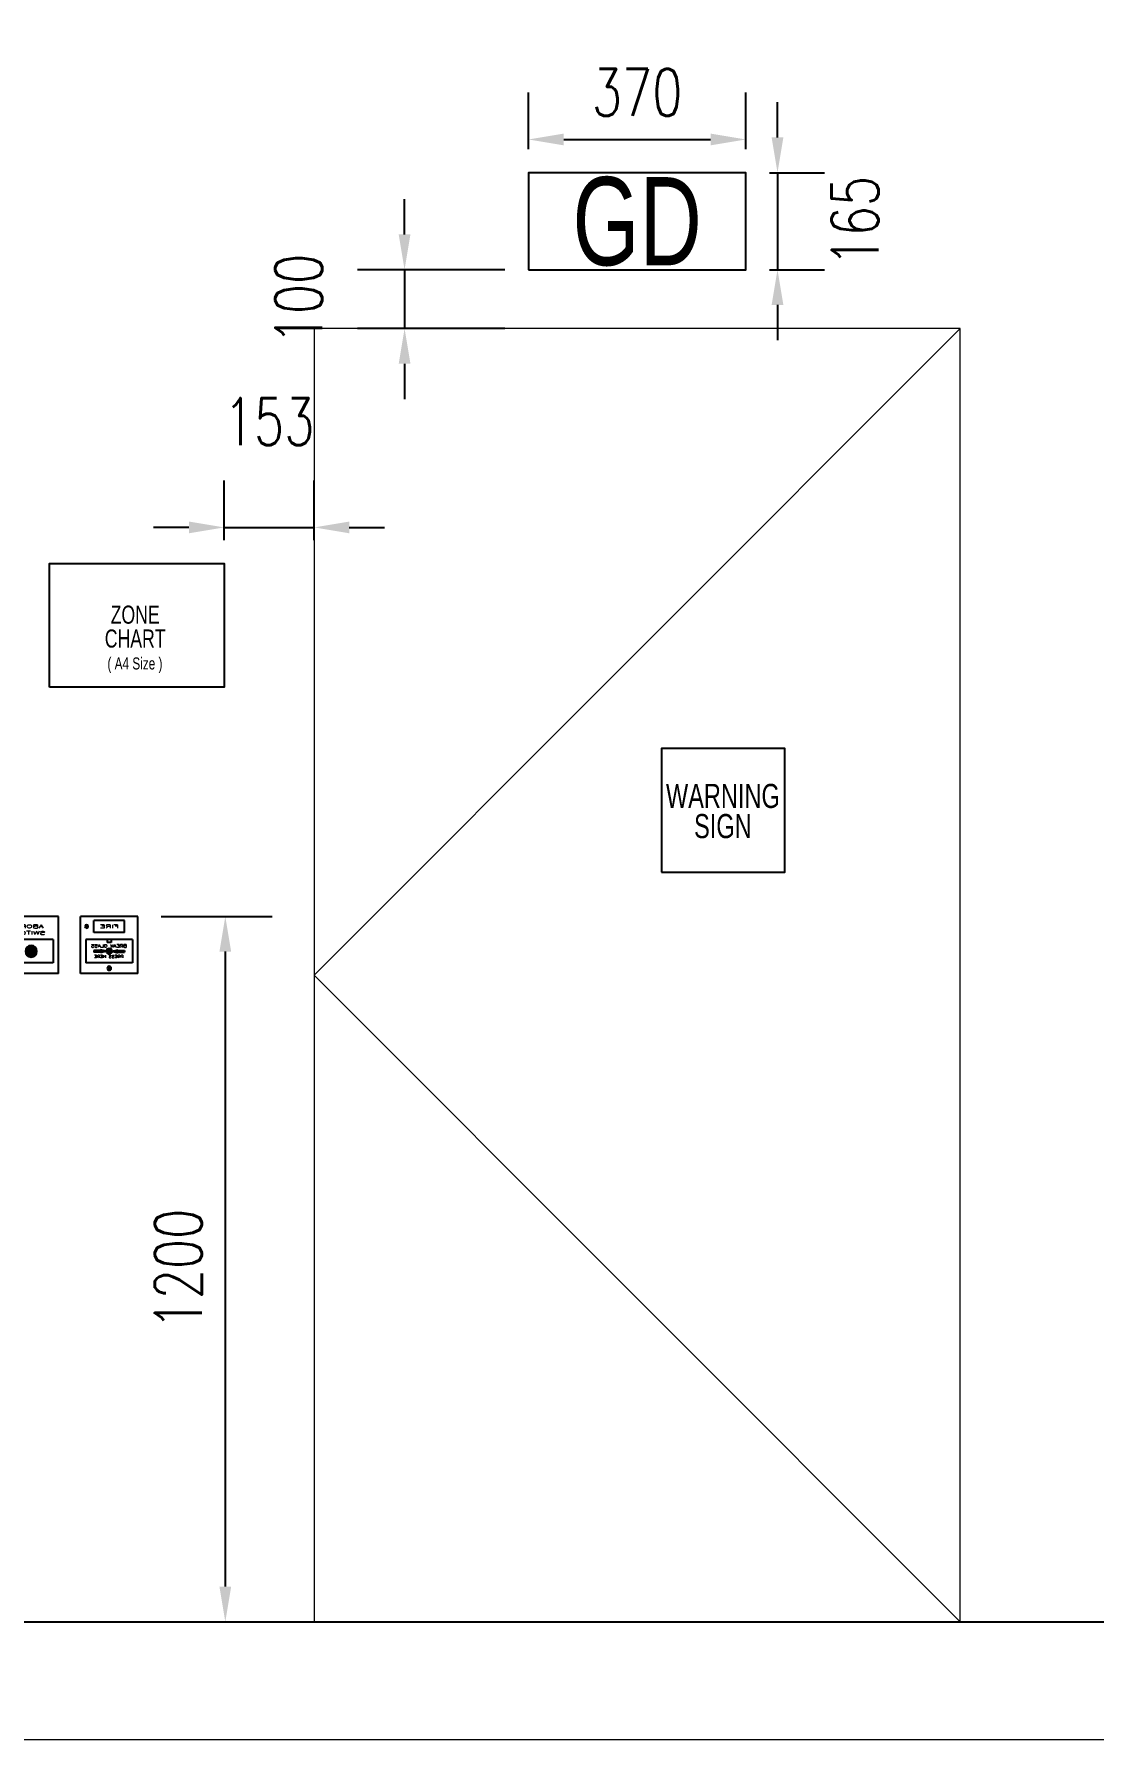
# Model space of a CAD drawing. Header units: millimetres. Extents: x -20146070 to 165023, y -3349561 to 35447.
# Drawn here: x -425512 to -423709, y -23248 to -20332 of the extents above; entities that cross this region are included whole.
import ezdxf
from ezdxf import colors
from ezdxf.entities.mleader import LeaderData, LeaderLine
from ezdxf.enums import TextEntityAlignment as Align
from ezdxf.math import Vec2, Vec3

# ---------------------------------------------------------------- set-up
doc = ezdxf.new("R2010")
doc.units = ezdxf.units.MM
doc.header["$LTSCALE"] = 50
doc.header["$PDMODE"] = 35
doc.linetypes.add('CONTINOUS', pattern=[0])
doc.layers.get('Defpoints').update_dxf_attribs({"color": 8, "lineweight": 9})
for name, color, linetype in [('ASPL- F-ALARM-DEVICES', 1, 'Continuous'), ('ASPL- FM200-TEXT', 7, 'Continuous'), ('M_FIREALAM-_E-', 10, 'Continuous'), ('NW_GRID LINE', 8, 'Continuous')]:
    doc.layers.add(name, color=color, linetype=linetype)
doc.layers.add('NW_BEAM AND COLUMN', color=134, linetype='Continuous', lineweight=5)
doc.styles.add('Arial', font='arial.ttf', dxfattribs={"width": 0.8, "height": 450})
doc.styles.add('DIM', font='romans.shx', dxfattribs={"width": 0.75})
doc.styles.add('RomanS', font='romans__.ttf', dxfattribs={"width": 0.75, "height": 40})
doc.dimstyles.new('DIM40', dxfattribs={"dimscale": 40, "dimtxt": 2, "dimasz": 3, "dimexe": 2, "dimexo": 1, "dimgap": 1, "dimtad": 1, "dimdec": 0, "dimzin": 0, "dimdsep": 46, "dimtxsty": 'DIM', "dimcen": 0, "dimdle": 2, "dimclrd": 9, "dimclre": 9, "dimclrt": 4, "dimadec": 0, "dimazin": 0, "dimtfac": 1, "dimtdec": 0, "dimtmove": 2, "dimatfit": 3, "dimfxl": 1, "dimtolj": 1, "dimtzin": 0, "dimarcsym": 0})

# ---------------------------------------------------------------- blocks, each defined once
blk = doc.blocks.new('MR')
for color, points in [(256, [(84.2, 80.3, 1), (89.9, 80.3, 1)]), (7, [(34.9, 36.3), (34.1, 35.5), (43.8, 37.9), (34.1, 40.3), (34.9, 39.5), (22.7, 39.5), (22.7, 36.3)]), (7, [(53.5, 37.9, 1), (43.8, 37.9, 1)]), (7, [(74.5, 36.3), (74.5, 39.5), (62.4, 39.5), (63.2, 40.3), (53.5, 37.9), (63.2, 35.5), (62.4, 36.3)])]:
    blk.add_hatch(color=color).paths.add_polyline_path(points)
for p, q in [((0, 0), (0, 97.2)), ((0, 97.2), (97.2, 97.2)), ((22.6, 70.1), (22.6, 90.5)), ((22.6, 90.5), (74.6, 90.5)), ((74.6, 70.1), (74.6, 90.5)), ((97.2, 0), (97.2, 97.2)), ((22.6, 70.1), (74.6, 70.1)), ((9, 57.7), (9, 18.1)), ((9, 57.7), (88.2, 57.7)), ((45.2, 57.7), (45.2, 52.8)), ((45.2, 52.8), (52, 52.8)), ((52, 57.7), (52, 52.8)), ((88.2, 57.7), (88.2, 18.1)), ((0, 0), (97.2, 0)), ((9, 18.1), (88.2, 18.1))]:
    blk.add_line(p, q)
at = {"color": 7}
for p, q in [((34.9, 39.5), (22.7, 39.5)), ((22.7, 39.5), (22.7, 36.3)), ((34.9, 36.3), (22.7, 36.3)), ((43.8, 37.9), (34.1, 40.3)), ((34.1, 40.3), (34.9, 39.5)), ((43.8, 37.9), (34.1, 35.5)), ((34.9, 36.3), (34.1, 35.5)), ((53.5, 37.9), (63.2, 40.3)), ((53.5, 37.9), (63.2, 35.5)), ((63.2, 40.3), (62.4, 39.5)), ((62.4, 39.5), (74.5, 39.5)), ((62.4, 36.3), (74.5, 36.3)), ((62.4, 36.3), (63.2, 35.5)), ((74.5, 39.5), (74.5, 36.3))]:
    blk.add_line(p, q, dxfattribs=at)
blk.add_lwpolyline([(47.2, 8.2), (48.6, 7.3), (50.1, 8.2), (50.1, 9.9), (48.6, 10.7), (47.2, 9.9)], close=True)
for centre, radius in [((87.1, 80.3), 2.83), ((48.6, 9), 3.39)]:
    blk.add_circle(centre, radius)
blk.add_circle((48.6, 37.9), 4.85, dxfattribs=at)
at = {"color": 7, "style": 'RomanS'}
for s, height, width, p in [('FIRE', 5.65, 2, (48.6, 80.3)), ('BREAK GLASS', 5.14, 1.3, (49.1, 47.1)), ('PRESS HERE', 4.52, 1.3, (49.1, 28.8))]:
    blk.add_text(s, height=height, dxfattribs=dict(at, width=width)).set_placement(p, align=Align.MIDDLE)
blk = doc.blocks.new('AB')
h = blk.add_hatch(color=0)
h.dxf.hatch_style = 1
h.paths.add_polyline_path([(56.2, 37.9, 1), (36.6, 37.9, 1)])
for p, q in [((0, 0), (0, 97.2)), ((0, 97.2), (97.2, 97.2)), ((97.2, 0), (97.2, 97.2)), ((9, 57.7), (9, 18.1)), ((9, 57.7), (88.2, 57.7)), ((88.2, 57.7), (88.2, 18.1)), ((0, 0), (97.2, 0)), ((9, 18.1), (88.2, 18.1))]:
    blk.add_line(p, q)
blk.add_circle((46.4, 37.9), 9.83)
at = {"color": 7, "style": 'RomanS', "width": 2}
for s, p in [('SWITCH', (49, 69.2)), ('ABORT', (49, 80.3))]:
    blk.add_text(s, height=5.65, dxfattribs=at).set_placement(p, align=Align.MIDDLE)
blk = doc.blocks.new('*D53')
at = {"layer": 'Defpoints', "color": 0, "transparency": 16777216}
for p in [(-424670.9, -20732.7), (-424881.8, -20832.7), (-424670.9, -20832.7)]:
    blk.add_point(p, dxfattribs=at)
at = {"layer": 'NW_BEAM AND COLUMN', "color": 9, "lineweight": -2, "transparency": 16777216}
for p, q in [((-424881.8, -20672.7), (-424881.8, -20612.7)), ((-424710.9, -20732.7), (-424961.8, -20732.7)), ((-424881.8, -20732.7), (-424881.8, -20832.7)), ((-424710.9, -20832.7), (-424961.8, -20832.7)), ((-424881.8, -20892.7), (-424881.8, -20952.7))]:
    blk.add_line(p, q, dxfattribs=at)
at = {"layer": 'NW_BEAM AND COLUMN', "color": 9, "transparency": 16777216}
for points in [[(-424891.8, -20672.7), (-424871.8, -20672.7), (-424881.8, -20732.7)], [(-424891.8, -20892.7), (-424871.8, -20892.7), (-424881.8, -20832.7)]]:
    blk.add_solid(points, dxfattribs=at)
at = {"layer": 'NW_BEAM AND COLUMN', "color": 4, "transparency": 16777216, "insert": (-425061.8, -20782.7), "char_height": 80, "attachment_point": 5, "rotation": 90, "style": 'DIM'}
blk.add_mtext('\\A1;100', dxfattribs=at)
blk = doc.blocks.new('*D54')
at = {"layer": 'Defpoints', "color": 0, "transparency": 16777216}
for p in [(-424300.9, -20511.2), (-424670.9, -20567.7), (-424300.9, -20567.7)]:
    blk.add_point(p, dxfattribs=at)
at = {"layer": 'NW_BEAM AND COLUMN', "color": 9, "lineweight": -2, "transparency": 16777216}
for p, q in [((-424670.9, -20527.7), (-424670.9, -20431.2)), ((-424300.9, -20527.7), (-424300.9, -20431.2)), ((-424610.9, -20511.2), (-424360.9, -20511.2))]:
    blk.add_line(p, q, dxfattribs=at)
at = {"layer": 'NW_BEAM AND COLUMN', "color": 9, "transparency": 16777216}
for points in [[(-424610.9, -20501.2), (-424610.9, -20521.2), (-424670.9, -20511.2)], [(-424360.9, -20501.2), (-424360.9, -20521.2), (-424300.9, -20511.2)]]:
    blk.add_solid(points, dxfattribs=at)
at = {"layer": 'NW_BEAM AND COLUMN', "color": 4, "transparency": 16777216, "insert": (-424485.9, -20431.2), "char_height": 80, "attachment_point": 5, "style": 'DIM'}
blk.add_mtext('\\A1;370', dxfattribs=at)
blk = doc.blocks.new('*D55')
at = {"layer": 'Defpoints', "color": 0, "transparency": 16777216}
for p in [(-424300.9, -20567.7), (-424300.9, -20732.7), (-424247, -20732.7)]:
    blk.add_point(p, dxfattribs=at)
at = {"layer": 'NW_BEAM AND COLUMN', "color": 9, "lineweight": -2, "transparency": 16777216}
for p, q in [((-424247, -20507.7), (-424247, -20447.7)), ((-424260.9, -20567.7), (-424167, -20567.7)), ((-424247, -20567.7), (-424247, -20732.7)), ((-424260.9, -20732.7), (-424167, -20732.7)), ((-424247, -20792.7), (-424247, -20852.7))]:
    blk.add_line(p, q, dxfattribs=at)
at = {"layer": 'NW_BEAM AND COLUMN', "color": 9, "transparency": 16777216}
for points in [[(-424257, -20507.7), (-424237, -20507.7), (-424247, -20567.7)], [(-424257, -20792.7), (-424237, -20792.7), (-424247, -20732.7)]]:
    blk.add_solid(points, dxfattribs=at)
at = {"layer": 'NW_BEAM AND COLUMN', "color": 4, "transparency": 16777216, "insert": (-424115, -20650.2), "char_height": 80, "attachment_point": 5, "rotation": 90, "style": 'DIM'}
blk.add_mtext('\\A1;165', dxfattribs=at)
blk = doc.blocks.new('*D56')
at = {"layer": 'Defpoints', "color": 0, "transparency": 16777216}
for p in [(-425035.9, -21171.1), (-425188.9, -21232.7), (-425035.9, -21232.7)]:
    blk.add_point(p, dxfattribs=at)
at = {"layer": 'NW_BEAM AND COLUMN', "color": 9, "lineweight": -2, "transparency": 16777216}
for p, q in [((-425188.9, -21192.7), (-425188.9, -21091.1)), ((-425035.9, -21192.7), (-425035.9, -21091.1)), ((-425248.9, -21171.1), (-425308.9, -21171.1)), ((-425188.9, -21171.1), (-425035.9, -21171.1)), ((-424975.9, -21171.1), (-424915.9, -21171.1))]:
    blk.add_line(p, q, dxfattribs=at)
at = {"layer": 'NW_BEAM AND COLUMN', "color": 9, "transparency": 16777216}
for points in [[(-425248.9, -21161.1), (-425248.9, -21181.1), (-425188.9, -21171.1)], [(-424975.9, -21161.1), (-424975.9, -21181.1), (-425035.9, -21171.1)]]:
    blk.add_solid(points, dxfattribs=at)
at = {"layer": 'NW_BEAM AND COLUMN', "color": 4, "transparency": 16777216, "insert": (-425112.4, -20991.1), "char_height": 80, "attachment_point": 5, "style": 'DIM'}
blk.add_mtext('\\A1;153', dxfattribs=at)
blk = doc.blocks.new('*D58')
at = {"layer": 'Defpoints', "color": 0, "transparency": 16777216}
for p in [(-425335.9, -21832.7), (-425335.9, -23032.7), (-425186.9, -23032.7)]:
    blk.add_point(p, dxfattribs=at)
at = {"layer": 'NW_BEAM AND COLUMN', "color": 9, "lineweight": -2, "transparency": 16777216}
for p, q in [((-425295.9, -21832.7), (-425106.9, -21832.7)), ((-425186.9, -21892.7), (-425186.9, -22972.7)), ((-425295.9, -23032.7), (-425106.9, -23032.7))]:
    blk.add_line(p, q, dxfattribs=at)
at = {"layer": 'NW_BEAM AND COLUMN', "color": 9, "transparency": 16777216}
for points in [[(-425196.9, -21892.7), (-425176.9, -21892.7), (-425186.9, -21832.7)], [(-425196.9, -22972.7), (-425176.9, -22972.7), (-425186.9, -23032.7)]]:
    blk.add_solid(points, dxfattribs=at)
at = {"layer": 'NW_BEAM AND COLUMN', "color": 4, "transparency": 16777216, "insert": (-425266.9, -22432.7), "char_height": 80, "attachment_point": 5, "rotation": 90, "style": 'DIM'}
blk.add_mtext('\\A1;1200', dxfattribs=at)
blk = doc.blocks.new('SMOKE')
at = {"color": 7, "linetype": 'CONTINOUS'}
ml = blk.add_multileader_mtext('Standard', dxfattribs=at)
ml.set_content('{\\fArial|b0|i0|c0|p34;S}', color=7, style='RomanS')
ml.set_leader_properties(color=10)
ml.build(insert=Vec2(0, 0))
ml.multileader.update_dxf_attribs({"dogleg_length": 3.34, "arrow_head_size": 171.1, "scale": 50})
ctx = ml.context
ctx.base_point, ctx.scale, ctx.char_height, ctx.arrow_head_size, ctx.landing_gap_size, ctx.plane_origin = Vec3(10040458.9, 1663039.1), 50, 256.669, 171.1, 171.1, Vec3(10036247.2, 1658323.4)
notes = []
notes.append((ctx, [(0, (0, 0, 0), (0, 0), (1, 0), 1, [])]))
ctx.mtext.insert, ctx.mtext.flow_direction = Vec3(10040630, 1663169.6), 5
for ctx, leaders in notes:
    for number, flags, end, landing, length, lines in leaders:
        leader = LeaderData()
        leader.index, (leader.has_last_leader_line, leader.has_dogleg_vector, leader.attachment_direction) = number, flags
        leader.last_leader_point, leader.dogleg_vector, leader.dogleg_length = Vec3(end), Vec3(landing), length
        for number, points, colour, breaks in lines:
            line = LeaderLine()
            line.index, line.vertices, line.color, line.breaks = number, Vec3.list(points), colors.encode_raw_color(colour), breaks
            leader.lines.append(line)
        ctx.leaders.append(leader)

msp = doc.modelspace()

# ---------------------------------------------------------------- linework, layer by layer
at = {"layer": 'ASPL- F-ALARM-DEVICES'}
msp.add_lwpolyline([(-424670.9, -20732.7), (-424300.9, -20732.7), (-424300.9, -20567.7), (-424670.9, -20567.7)], close=True, dxfattribs=at)
at = {"layer": 'M_FIREALAM-_E-'}
for points in [[(-425485.9, -21442.7), (-425485.9, -21232.7), (-425188.9, -21232.7), (-425188.9, -21442.7)], [(-424444.6, -21757.4), (-424234.6, -21757.4), (-424234.6, -21547.4), (-424444.6, -21547.4)]]:
    msp.add_lwpolyline(points, close=True, dxfattribs=at)
at = {"layer": 'NW_BEAM AND COLUMN'}
msp.add_lwpolyline([(-425035.9, -23032.7), (-423935.9, -23032.7), (-423935.9, -20832.7), (-425035.9, -20832.7)], close=True, dxfattribs=at)
for points in [[(-423935.9, -20832.7), (-425035.9, -21932.7), (-423935.9, -23032.7)], [(-426663, -23232.7), (-420535.9, -23232.7)]]:
    msp.add_lwpolyline(points, dxfattribs=at)
at = {"layer": 'NW_GRID LINE'}
msp.add_lwpolyline([(-426663, -23032.7), (-420535.9, -23032.7)], dxfattribs=at)

# ---------------------------------------------------------------- block references
at = {"layer": 'M_FIREALAM-_E-'}
for p, xscale, yscale, zscale in [((-13215027, -2136319.2), 1.28, 1.28, 1.28), ((-12842896.3, -2136319.2), 1.28, 1.28, 1.28), ((-13209527.3, -2137019.4), 1.28, 1.28, 1.28), ((-12837356.5, -2137100.4), 1.28, 1.28, 1.28), ((-13215027, -2138819.2), 1.28, 1.28, 1.28), ((-12842882.2, -2139119.2), 1.28, 1.28, 1.28), ((-12837356.5, -2141062.9), 1.28, 1.28, 1.28), ((-13209538.6, -2141143.9), 1.28, 1.28, 1.28), ((-13216376.9, -2141531.7), 1.28, 1.28, 1.28), ((-13213677.1, -2141531.7), 1.28, 1.28, 1.28), ((-12844197.6, -2141531.7), 1.28, 1.28, 1.28), ((-12841946.4, -2141531.7), 1.28, 1.28, 1.28), ((-10646155.8, -1718610.1), 1.024, 1.024, 1.024), ((-10273997.7, -1718610.1), 1.024, 1.024, 1.024), ((-10644656.4, -1718640.4), 1.024, 1.024, 1.024), ((-10272498.3, -1718640.4), 1.024, 1.024, 1.024), ((-13016264.7, -2148128.1), 1.28, 1.28, 1.28), ((-20146070.2, -3348204.7), 2, 2, 2)]:
    msp.add_blockref('SMOKE', p, dxfattribs=dict(at, xscale=xscale, yscale=yscale, zscale=zscale))
at = {"layer": 'M_FIREALAM-_E-', "xscale": -1}
for name, p in [('AB', (-425470.9, -21930)), ('MR', (-425335.9, -21930))]:
    msp.add_blockref(name, p, dxfattribs=at)

# ---------------------------------------------------------------- texts
at = {"layer": 'ASPL- FM200-TEXT', "style": 'Arial', "width": 0.7}
msp.add_text('GD', height=150, dxfattribs=at).set_placement((-424485.9, -20650.2), align=Align.MIDDLE_CENTER)
at = {"layer": 'M_FIREALAM-_E-', "color": 0, "style": 'Arial', "width": 0.7}
for s, height, p in [('ZONE', 30.75, (-425340.3, -21319.5)), ('CHART', 30.75, (-425340.3, -21360.1)), ('( A4 Size )', 20.503, (-425340.7, -21402.5)), ('WARNING', 41.01, (-424340, -21627.8)), ('SIGN', 41.01, (-424340, -21679.1))]:
    msp.add_text(s, height=height, dxfattribs=at).set_placement(p, align=Align.MIDDLE_CENTER)

# ---------------------------------------------------------------- dimensions: what is measured, and where the dimension line sits
at = {"layer": 'NW_BEAM AND COLUMN'}
for base, p1, p2, picture, middle in [((-424300.9, -20511.2), (-424670.9, -20567.7), (-424300.9, -20567.7), '*D54', (-424485.9, -20431.2)), ((-425035.9, -21171.1), (-425188.9, -21232.7), (-425035.9, -21232.7), '*D56', (-425112.4, -20991.1))]:
    dim = msp.add_linear_dim(base=base, p1=p1, p2=p2, dimstyle='DIM40', override={"dimasz": 1.5}, dxfattribs=at)
    dim.commit()
    dim.dimension.update_dxf_attribs({"geometry": picture, "text_midpoint": middle})
dim = msp.add_linear_dim(base=(-424247, -20732.7), p1=(-424300.9, -20567.7), p2=(-424300.9, -20732.7), angle=90, dimstyle='DIM40', override={"dimasz": 1.5}, dxfattribs=at)
dim.commit()
dim.dimension.update_dxf_attribs({"geometry": '*D55', "text_midpoint": (-424115, -20650.2), "dimtype": 160})
for base, p1, p2, picture, middle in [((-424881.8, -20832.7), (-424670.9, -20732.7), (-424670.9, -20832.7), '*D53', (-425061.8, -20782.7)), ((-425186.9, -23032.7), (-425335.9, -21832.7), (-425335.9, -23032.7), '*D58', (-425266.9, -22432.7))]:
    dim = msp.add_linear_dim(base=base, p1=p1, p2=p2, angle=90, dimstyle='DIM40', override={"dimasz": 1.5}, dxfattribs=at)
    dim.commit()
    dim.dimension.update_dxf_attribs({"geometry": picture, "text_midpoint": middle})

doc.saveas('drawing.dxf')
